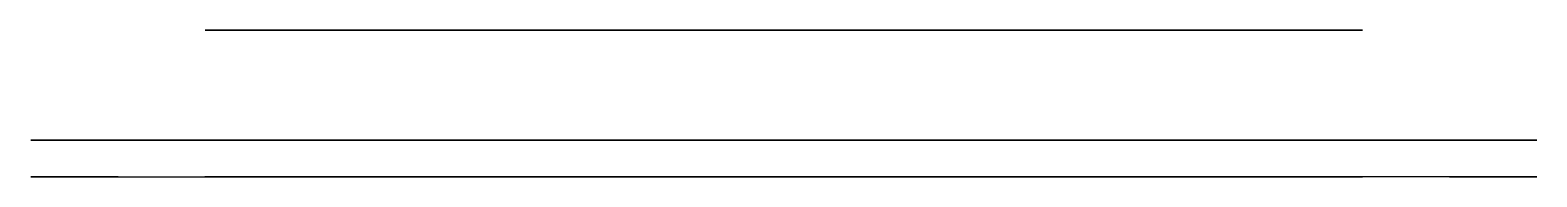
# Model space of a CAD drawing. Header units: centimetres. Extents: x -4.1 to 4.1, y 0 to 0.8.
import ezdxf

# ---------------------------------------------------------------- set-up
doc = ezdxf.new("R2010")
doc.units = ezdxf.units.CM
doc.header["$MEASUREMENT"] = 0
for name, color, linetype in [('polarizing_filter_attachment v2_Sketch1', 7, 'Continuous'), ('polarizing_filter_attachment v2_Sketch10', 7, 'Continuous'), ('polarizing_filter_attachment v2_Sketch11', 7, 'Continuous'), ('polarizing_filter_attachment v2_Sketch12', 7, 'Continuous'), ('polarizing_filter_attachment v2_Sketch2', 7, 'Continuous'), ('polarizing_filter_attachment v2_Sketch3', 7, 'Continuous'), ('polarizing_filter_attachment v2_Sketch4', 7, 'Continuous'), ('polarizing_filter_attachment v2_Sketch5', 7, 'Continuous'), ('polarizing_filter_attachment v2_Sketch6', 7, 'Continuous'), ('polarizing_filter_attachment v2_Sketch7', 7, 'Continuous'), ('polarizing_filter_attachment v2_Sketch8', 7, 'Continuous'), ('polarizing_filter_attachment v2_Sketch9', 7, 'Continuous')]:
    doc.layers.add(name, color=color, linetype=linetype)

msp = doc.modelspace()

# ---------------------------------------------------------------- linework, layer by layer
at = {"layer": 'polarizing_filter_attachment v2_Sketch1', "extrusion": (0, 1, 0)}
for radius in [3.15, 2.75]:
    msp.add_circle((0, 0), radius, dxfattribs=at)
at = {"layer": 'polarizing_filter_attachment v2_Sketch1'}
msp.add_point((0, 0), dxfattribs=at)
at = {"layer": 'polarizing_filter_attachment v2_Sketch10'}
for p, q in [((0, 0.8), (-3.15, 0.8)), ((0, 0.8), (-3.15, 0.8)), ((-1.0302, 0.8, -2.5498), (-1.18, 0.8, -2.9206)), ((0, 0.8), (-1.18, 0.8, 2.9206)), ((0, 0.8), (1.18, 0.8, 2.9206)), ((2.9206, 0.8, 1.18), (2.5498, 0.8, 1.0302))]:
    msp.add_line(p, q, dxfattribs=at)
at = {"layer": 'polarizing_filter_attachment v2_Sketch10', "extrusion": (0, 1, 0)}
for radius in [3.15, 2.75]:
    msp.add_arc((0, 0, 0.8), radius, 292, 158, dxfattribs=at)
at = {"layer": 'polarizing_filter_attachment v2_Sketch10'}
msp.add_point((0, 0.8), dxfattribs=at)
at = {"layer": 'polarizing_filter_attachment v2_Sketch11'}
for p, q in [((0, 0.8), (-3.15, 0.8)), ((0, 0.8), (-3.15, 0.8)), ((0, 0.8), (-2.9206, 0.8, -1.18)), ((0, 0.8), (-2.9206, 0.8, 1.18)), ((-1.18, 0.8, 2.9206), (-1.0302, 0.8, 2.5498)), ((-1.0302, 0.8, -2.5498), (-1.18, 0.8, -2.9206))]:
    msp.add_line(p, q, dxfattribs=at)
at = {"layer": 'polarizing_filter_attachment v2_Sketch11', "extrusion": (0, 1, 0)}
for radius in [3.15, 2.75]:
    msp.add_arc((0, 0, 0.8), radius, 292, 68, dxfattribs=at)
at = {"layer": 'polarizing_filter_attachment v2_Sketch11'}
msp.add_point((0, 0.8), dxfattribs=at)
at = {"layer": 'polarizing_filter_attachment v2_Sketch12'}
for q in [(-3.15, 0.2), (-3.15, 0.2), (-0.547, 0.2, -3.1021), (0.547, 0.2, -3.1021)]:
    msp.add_line((0, 0.2), q, dxfattribs=at)
at = {"layer": 'polarizing_filter_attachment v2_Sketch12', "extrusion": (0, 1, 0)}
for radius in [3.15, 2.75, 2.75, 2.55]:
    msp.add_circle((0, 0, 0.2), radius, dxfattribs=at)
at = {"layer": 'polarizing_filter_attachment v2_Sketch12'}
msp.add_point((0, 0.2), dxfattribs=at)
at = {"layer": 'polarizing_filter_attachment v2_Sketch2', "extrusion": (0, 1, 0)}
for radius in [3.15, 2.55]:
    msp.add_circle((0, 0), radius, dxfattribs=at)
at = {"layer": 'polarizing_filter_attachment v2_Sketch2'}
msp.add_point((0, 0), dxfattribs=at)
at = {"layer": 'polarizing_filter_attachment v2_Sketch3'}
for p, q in [((0, 0), (3.15, 0)), ((4.1, 0, -0.475), (2.5054, 0, -0.475)), ((4.1, 0, 0.475), (3.114, 0, 0.475)), ((4.1, 0, 0.475), (3.625, 0, 0.475)), ((4.1, 0, -0.475), (3.625, 0, -0.475)), ((4.1, 0), (4.1, 0, -0.475)), ((4.1, 0), (4.1, 0, 0.475))]:
    msp.add_line(p, q, dxfattribs=at)
at = {"layer": 'polarizing_filter_attachment v2_Sketch3', "extrusion": (0, 1, 0)}
for radius in [3.15, 2.55]:
    msp.add_circle((0, 0), radius, dxfattribs=at)
for start, end in [(90, 180), (180, 270)]:
    msp.add_arc((-3.625, 0), 0.475, start, end, dxfattribs=at)
at = {"layer": 'polarizing_filter_attachment v2_Sketch3'}
msp.add_point((0, 0), dxfattribs=at)
at = {"layer": 'polarizing_filter_attachment v2_Sketch4'}
for p, q in [((3.625, 0.2, -0.475), (3.114, 0.2, -0.475)), ((3.114, 0.2, 0.475), (3.625, 0.2, 0.475)), ((4.1, 0.2), (3.625, 0.2))]:
    msp.add_line(p, q, dxfattribs=at)
at = {"layer": 'polarizing_filter_attachment v2_Sketch4', "extrusion": (0, 1, 0)}
for centre, radius, start, end in [((0, 0, 0.2), 3.15, 171.32708, 188.67292), ((-3.625, 0, 0.2), 0.475, 90, 270)]:
    msp.add_arc(centre, radius, start, end, dxfattribs=at)
at = {"layer": 'polarizing_filter_attachment v2_Sketch4'}
msp.add_point((0, 0.2), dxfattribs=at)
at = {"layer": 'polarizing_filter_attachment v2_Sketch5'}
for p, q in [((-4.1, 0), (-3.625, 0)), ((-3.625, 0, -0.475), (-2.6, 0, -0.475)), ((-3.625, 0, 0.475), (-2.3, 0, 0.475)), ((0, 0), (-3.15, 0))]:
    msp.add_line(p, q, dxfattribs=at)
at = {"layer": 'polarizing_filter_attachment v2_Sketch5', "extrusion": (0, 1, 0)}
msp.add_circle((0, 0), 3.15, dxfattribs=at)
for centre, radius, start, end in [((3.6375, -0.0125), 0.4627, 268.45183, 1.54817), ((3.625, 0), 0.475, 0, 90)]:
    msp.add_arc(centre, radius, start, end, dxfattribs=at)
at = {"layer": 'polarizing_filter_attachment v2_Sketch5'}
for p in [(-3.15, 0), (0, 0)]:
    msp.add_point(p, dxfattribs=at)
at = {"layer": 'polarizing_filter_attachment v2_Sketch6'}
for p, q in [((-4.1, 0.2), (-3.625, 0.2)), ((-3.625, 0.2, 0.475), (-3.114, 0.2, 0.475)), ((-3.114, 0.2, -0.475), (-3.625, 0.2, -0.475))]:
    msp.add_line(p, q, dxfattribs=at)
at = {"layer": 'polarizing_filter_attachment v2_Sketch6', "extrusion": (0, 1, 0)}
for centre, radius, start, end in [((3.6375, -0.0125, 0.2), 0.4627, 268.45183, 1.54817), ((3.625, 0, 0.2), 0.475, 0, 90), ((0, 0, 0.2), 3.15, 351.32708, 8.67292)]:
    msp.add_arc(centre, radius, start, end, dxfattribs=at)
at = {"layer": 'polarizing_filter_attachment v2_Sketch6'}
msp.add_point((0, 0.2), dxfattribs=at)
at = {"layer": 'polarizing_filter_attachment v2_Sketch7'}
msp.add_point((0, 0), dxfattribs=at)
at = {"layer": 'polarizing_filter_attachment v2_Sketch8'}
for q in [(-3.15, 0.8), (-3.15, 0.8), (-1.18, 0.8, -2.9206), (1.18, 0.8, -2.9206)]:
    msp.add_line((0, 0.8), q, dxfattribs=at)
at = {"layer": 'polarizing_filter_attachment v2_Sketch8', "extrusion": (0, 1, 0)}
for radius in [3.15, 2.75]:
    msp.add_circle((0, 0, 0.8), radius, dxfattribs=at)
at = {"layer": 'polarizing_filter_attachment v2_Sketch8'}
msp.add_point((0, 0.8), dxfattribs=at)
at = {"layer": 'polarizing_filter_attachment v2_Sketch9'}
for p, q in [((0, 0.8), (-3.15, 0.8)), ((0, 0.8), (-3.15, 0.8)), ((-1.0302, 0.8, -2.5498), (-1.18, 0.8, -2.9206)), ((0, 0.8), (2.9206, 0.8, -1.18)), ((0, 0.8), (2.9206, 0.8, 1.18)), ((1.18, 0.8, -2.9206), (1.0302, 0.8, -2.5498))]:
    msp.add_line(p, q, dxfattribs=at)
at = {"layer": 'polarizing_filter_attachment v2_Sketch9', "extrusion": (0, 1, 0)}
for radius in [3.15, 2.75]:
    msp.add_arc((0, 0, 0.8), radius, 292, 248, dxfattribs=at)
at = {"layer": 'polarizing_filter_attachment v2_Sketch9'}
msp.add_point((0, 0.8), dxfattribs=at)

doc.saveas('drawing.dxf')
